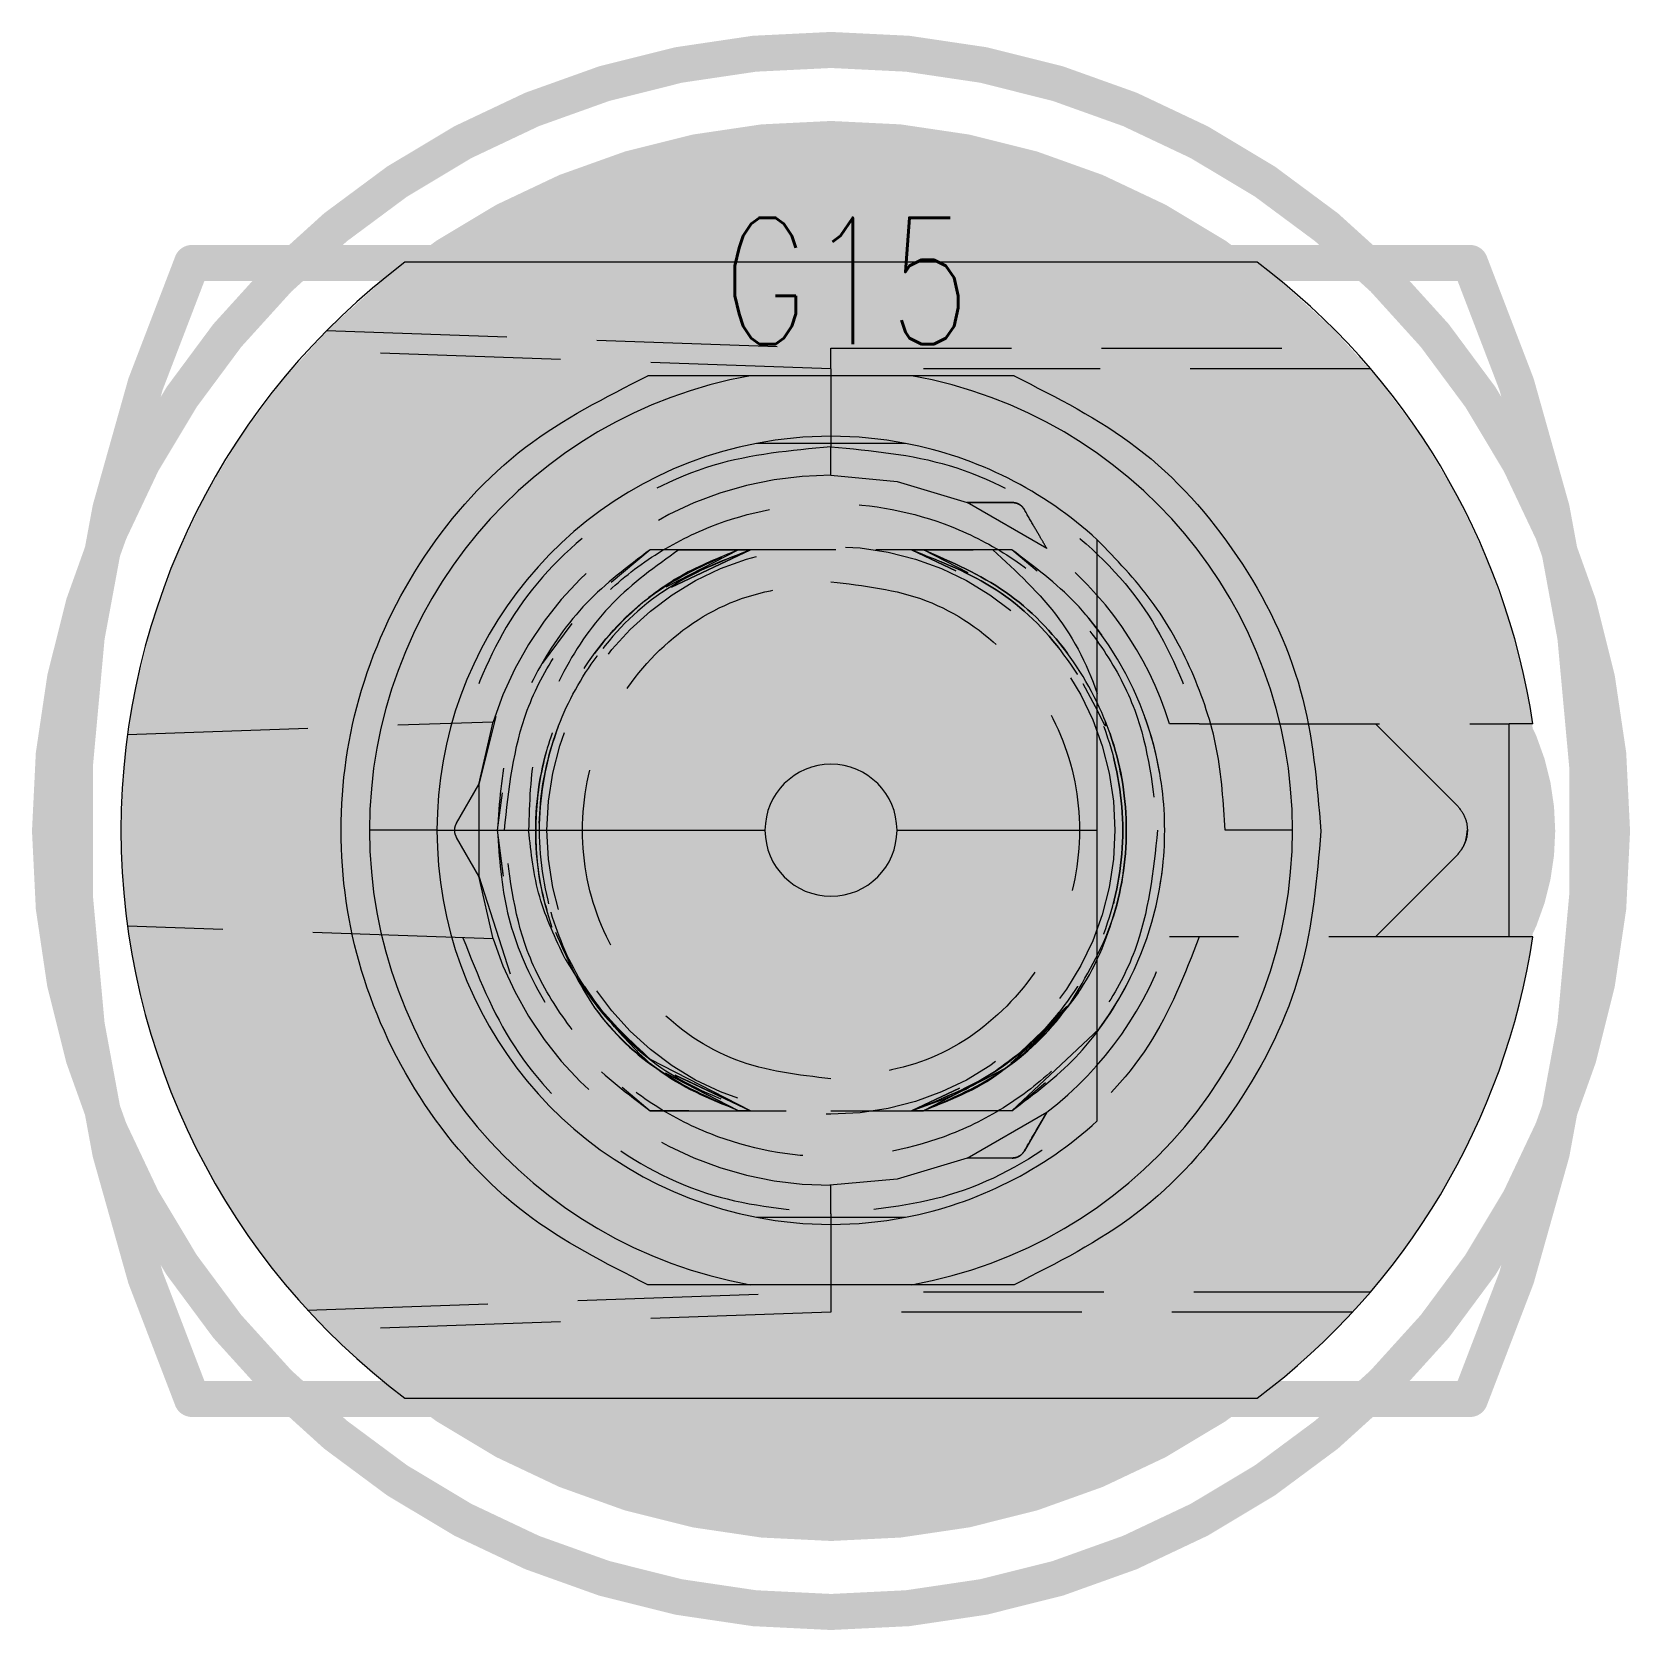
# Model space of a CAD drawing. Header units: millimetres. Extents: x 5 to 1395, y 5 to 415.
# Drawn here: x 1331.12 to 1342.37, y 230.17 to 241.43 of the extents above; entities that cross this region are included whole.
import ezdxf

# ---------------------------------------------------------------- set-up
doc = ezdxf.new("R2010")
doc.units = ezdxf.units.MM
doc.linetypes.add('HIDDEN', pattern=[1.905, 1.27, -0.635])
for name, color, linetype in [('DRIL_PLTE_THRU_01', 16, 'Continuous'), ('DRIL_PLTE_THRU_02', 146, 'Continuous'), ('DRIL_PLTE_THRU_03', 56, 'Continuous'), ('DRIL_PLTE_THRU_04', 216, 'Continuous'), ('DRIL_PLTE_THRU_05', 34, 'Continuous'), ('DRIL_PLTE_THRU_06', 96, 'Continuous'), ('DRIL_PLTE_THRU_07', 171, 'Continuous'), ('DRIL_PLTE_THRU_08', 176, 'Continuous'), ('DRIL_SYMBOL', 2, 'Continuous'), ('PADS_BOT', 5, 'Continuous'), ('PADS_INNER', 1, 'Continuous'), ('PADS_TOP', 1, 'Continuous'), ('PART_NAME_01', 1, 'Continuous'), ('PART_TOP_2DLINE_26', 5, 'Continuous'), ('PART_TOP_2DLINE_27', 5, 'Continuous')]:
    doc.layers.add(name, color=color, linetype=linetype)
doc.styles.add('W0$127', font='simplex', dxfattribs={"width": 0.75})

# ---------------------------------------------------------------- blocks, each defined once
blk = doc.blocks.new('SMOOTH_0$254')
at = {"const_width": 0.127}
blk.add_lwpolyline([(-0.0635, 0, 1), (0.0635, 0, 1)], format="xyb", close=True, dxfattribs=at)
blk = doc.blocks.new('PART_BODY_TOP_1')
at = {"layer": 'PART_TOP_2DLINE_26', "const_width": 0.254}
blk.add_lwpolyline([(5.5, 0, 1), (-5.5, 0, 1)], format="xyb", close=True, dxfattribs=at)
at = {"layer": 'PART_TOP_2DLINE_27', "const_width": 0.254}
blk.add_lwpolyline([(-4.5, 4), (4.5, 4, -0.208911), (4.5, -4), (-4.5, -4, -0.208911)], format="xyb", close=True, dxfattribs=at)
at = {"layer": 'PART_TOP_2DLINE_27'}
for p in [(-4.5, 4), (4.5, 4), (-4.5, -4), (4.5, -4)]:
    blk.add_blockref('SMOOTH_0$254', p, dxfattribs=at)
blk = doc.blocks.new('DRIL_SYMBOL_5$15')
at = {"layer": 'DRIL_SYMBOL', "const_width": 0.0508}
for points in [[(0, -0.254), (0, 0.254)], [(-0.254, 0), (0.254, 0)]]:
    blk.add_lwpolyline(points, dxfattribs=at)
blk = doc.blocks.new('DRIL_HOLE_5$15')
at = {"const_width": 2.575}
blk.add_lwpolyline([(-1.2875, 0, 1), (1.2875, 0, 1)], format="xyb", close=True, dxfattribs=at)
blk.add_blockref('DRIL_SYMBOL_5$15', (0, 0))
blk = doc.blocks.new('PAD_0')
at = {"const_width": 5}
blk.add_lwpolyline([(0, -2.5, 1), (0, 2.5, 1)], format="xyb", close=True, dxfattribs=at)
blk = doc.blocks.new('STK_TOP_181')
at = {"layer": 'DRIL_PLTE_THRU_01'}
blk.add_blockref('DRIL_HOLE_5$15', (0, 0), dxfattribs=at)
at = {"layer": 'DRIL_PLTE_THRU_02'}
blk.add_blockref('DRIL_HOLE_5$15', (0, 0), dxfattribs=at)
at = {"layer": 'DRIL_PLTE_THRU_03'}
blk.add_blockref('DRIL_HOLE_5$15', (0, 0), dxfattribs=at)
at = {"layer": 'DRIL_PLTE_THRU_04'}
blk.add_blockref('DRIL_HOLE_5$15', (0, 0), dxfattribs=at)
at = {"layer": 'DRIL_PLTE_THRU_05'}
blk.add_blockref('DRIL_HOLE_5$15', (0, 0), dxfattribs=at)
at = {"layer": 'DRIL_PLTE_THRU_06'}
blk.add_blockref('DRIL_HOLE_5$15', (0, 0), dxfattribs=at)
at = {"layer": 'DRIL_PLTE_THRU_07'}
blk.add_blockref('DRIL_HOLE_5$15', (0, 0), dxfattribs=at)
at = {"layer": 'DRIL_PLTE_THRU_08'}
blk.add_blockref('DRIL_HOLE_5$15', (0, 0), dxfattribs=at)
at = {"layer": 'PADS_BOT'}
blk.add_blockref('PAD_0', (0, 0), dxfattribs=at)
at = {"layer": 'PADS_INNER'}
blk.add_blockref('PAD_0', (0, 0), dxfattribs=at)
at = {"layer": 'PADS_TOP'}
blk.add_blockref('PAD_0', (0, 0), dxfattribs=at)
blk = doc.blocks.new('DRIL_SYMBOL_2$55')
at = {"layer": 'DRIL_SYMBOL', "const_width": 0.0508}
for points in [[(0, -0.254), (0, 0.254)], [(-0.254, 0), (0.254, 0)]]:
    blk.add_lwpolyline(points, dxfattribs=at)
blk = doc.blocks.new('DRIL_HOLE_2$55')
at = {"const_width": 1.275}
blk.add_lwpolyline([(-0.6375, 0, 1), (0.6375, 0, 1)], format="xyb", close=True, dxfattribs=at)
blk.add_blockref('DRIL_SYMBOL_2$55', (0, 0))
blk = doc.blocks.new('PAD_1')
at = {"const_width": 1.75}
blk.add_lwpolyline([(0, -0.875, 1), (0, 0.875, 1)], format="xyb", close=True, dxfattribs=at)
blk = doc.blocks.new('STK_TOP_182')
at = {"layer": 'DRIL_PLTE_THRU_01'}
blk.add_blockref('DRIL_HOLE_2$55', (0, 0), dxfattribs=at)
at = {"layer": 'DRIL_PLTE_THRU_02'}
blk.add_blockref('DRIL_HOLE_2$55', (0, 0), dxfattribs=at)
at = {"layer": 'DRIL_PLTE_THRU_03'}
blk.add_blockref('DRIL_HOLE_2$55', (0, 0), dxfattribs=at)
at = {"layer": 'DRIL_PLTE_THRU_04'}
blk.add_blockref('DRIL_HOLE_2$55', (0, 0), dxfattribs=at)
at = {"layer": 'DRIL_PLTE_THRU_05'}
blk.add_blockref('DRIL_HOLE_2$55', (0, 0), dxfattribs=at)
at = {"layer": 'DRIL_PLTE_THRU_06'}
blk.add_blockref('DRIL_HOLE_2$55', (0, 0), dxfattribs=at)
at = {"layer": 'DRIL_PLTE_THRU_07'}
blk.add_blockref('DRIL_HOLE_2$55', (0, 0), dxfattribs=at)
at = {"layer": 'DRIL_PLTE_THRU_08'}
blk.add_blockref('DRIL_HOLE_2$55', (0, 0), dxfattribs=at)
at = {"layer": 'PADS_BOT'}
blk.add_blockref('PAD_1', (0, 0), dxfattribs=at)
at = {"layer": 'PADS_INNER'}
blk.add_blockref('PAD_1', (0, 0), dxfattribs=at)
at = {"layer": 'PADS_TOP'}
blk.add_blockref('PAD_1', (0, 0), dxfattribs=at)
blk = doc.blocks.new('SYM_TOP_3')
for name, p in [('PART_BODY_TOP_1', (0, 0)), ('STK_TOP_181', (0, 0)), ('STK_TOP_182', (3.35, 0))]:
    blk.add_blockref(name, p)
blk = doc.blocks.new('PART_TOP_4')
blk.add_blockref('SYM_TOP_3', (0, 0))
at = {"layer": 'PART_NAME_01', "style": 'W0$127', "width": 0.75}
blk.add_text('G15', height=0.889, dxfattribs=at).set_placement((-0.762, 3.429))
blk = doc.blocks.new('q')
blk.add_blockref('PART_TOP_4', (1336.745, 235.799))

msp = doc.modelspace()

# ---------------------------------------------------------------- linework, layer by layer
at = {"color": 7, "linetype": 'Continuous', "lineweight": 15}
for p, q in [((1339.7448, 239.8038), (1333.7448, 239.8038)), ((1341.6882, 236.5538), (1341.5198, 236.5538)), ((1341.5198, 235.0538), (1341.5198, 236.5538)), ((1333.9698, 235.8038), (1333.4948, 235.8038)), ((1333.9698, 235.8038), (1336.2801, 235.8038)), ((1337.2096, 235.8038), (1338.6198, 235.8038)), ((1339.9948, 235.8038), (1339.5198, 235.8038)), ((1341.6882, 235.0538), (1341.5198, 235.0538)), ((1333.7448, 231.8038), (1339.7448, 231.8038))]:
    msp.add_line(p, q, dxfattribs=at)
at = {"color": 7, "linetype": 'HIDDEN', "lineweight": 0}
for p, q in [((1333.1923, 239.3223), (1336.7448, 239.1982)), ((1336.7448, 239.0538), (1333.0591, 239.1825)), ((1336.7448, 239.0538), (1336.7448, 239.1981)), ((1336.7448, 239.1981), (1340.4161, 239.1981)), ((1336.7448, 239.0538), (1336.7448, 238.5038)), ((1340.5445, 239.0538), (1337.3951, 239.0538)), ((1336.7448, 238.3038), (1336.7448, 238.5038)), ((1337.7047, 238.1121), (1338.0198, 238.1121)), ((1338.264, 237.7893), (1337.7047, 238.1121)), ((1335.4713, 237.7788), (1335.1978, 237.5496)), ((1336.0939, 237.7788), (1335.4713, 237.7788)), ((1336.0939, 237.7788), (1335.5816, 237.5154)), ((1335.6223, 237.5163), (1336.1788, 237.7787)), ((1336.1788, 237.7787), (1335.6223, 237.5163)), ((1335.6223, 237.5163), (1336.1788, 237.7787)), ((1336.1788, 237.7787), (1335.6223, 237.5163)), ((1336.4296, 237.7788), (1335.6722, 237.7788)), ((1335.6722, 237.7788), (1336.0939, 237.7788)), ((1336.7783, 237.7788), (1336.4296, 237.7788)), ((1338.0183, 237.7788), (1337.06, 237.7788)), ((1337.3108, 237.7788), (1337.6237, 237.6312)), ((1337.6237, 237.6312), (1337.3108, 237.7788)), ((1337.7457, 237.7788), (1337.3957, 237.7788)), ((1337.3957, 237.7788), (1337.7457, 237.7788)), ((1337.7106, 237.6169), (1337.3957, 237.7788)), ((1338.1966, 237.6294), (1338.0183, 237.7788)), ((1334.9203, 237.2604), (1334.7097, 236.9788)), ((1331.7906, 236.4788), (1334.3647, 236.5687)), ((1334.3848, 236.6046), (1334.2657, 236.1266)), ((1334.2657, 236.1266), (1334.3647, 236.5687)), ((1339.3385, 236.5538), (1341.5198, 236.5538)), ((1340.5797, 236.5538), (1341.1529, 235.9806)), ((1334.1082, 235.8538), (1334.2657, 236.1266)), ((1334.2657, 236.1266), (1334.2657, 235.4809)), ((1334.428, 236.0687), (1334.3948, 235.8038)), ((1334.3948, 235.8038), (1334.4354, 235.4801)), ((1334.3948, 235.8038), (1334.4337, 235.4935)), ((1334.2657, 235.4809), (1334.1082, 235.7538)), ((1341.1529, 235.627), (1340.5797, 235.0538)), ((1334.3647, 235.0389), (1334.2657, 235.4809)), ((1334.2657, 235.4809), (1334.4859, 234.7928)), ((1334.3647, 235.0389), (1331.7906, 235.1288)), ((1341.5198, 235.0538), (1339.3385, 235.0538)), ((1338.634, 234.4061), (1338.0183, 233.8288)), ((1336.1788, 233.8288), (1335.4733, 234.19)), ((1335.5799, 234.0931), (1336.0939, 233.8288)), ((1336.0939, 233.8288), (1335.5799, 234.0931)), ((1337.9674, 234.1228), (1337.3957, 233.8288)), ((1337.9674, 234.1227), (1337.3957, 233.8288)), ((1335.2739, 233.9942), (1335.4713, 233.8288)), ((1336.1788, 233.8288), (1335.6467, 234.0797)), ((1335.6467, 234.0797), (1336.1788, 233.8288)), ((1336.1788, 233.8288), (1335.6467, 234.0797)), ((1335.6467, 234.0797), (1336.1788, 233.8288)), ((1335.6469, 234.0586), (1336.0939, 233.8288)), ((1336.0939, 233.8288), (1335.6469, 234.0586)), ((1336.1788, 233.8288), (1335.7089, 234.0503)), ((1335.709, 234.0503), (1336.1788, 233.8288)), ((1337.6498, 233.9886), (1337.3108, 233.8288)), ((1337.3108, 233.8288), (1337.6498, 233.9886)), ((1338.0183, 233.8288), (1338.2543, 234.0265)), ((1335.332, 233.9455), (1335.4713, 233.8288)), ((1337.3957, 233.8288), (1337.6368, 233.9527)), ((1335.7439, 233.8288), (1335.4713, 233.8288)), ((1335.4713, 233.8288), (1336.0939, 233.8288)), ((1336.1788, 233.8288), (1336.4296, 233.8288)), ((1336.7448, 233.8288), (1337.0129, 233.8288)), ((1336.8264, 233.8288), (1337.06, 233.8288)), ((1337.06, 233.8288), (1337.3108, 233.8288)), ((1338.0183, 233.8288), (1337.3957, 233.8288)), ((1337.7047, 233.4954), (1338.264, 233.8183)), ((1338.0183, 233.8288), (1337.7457, 233.8288)), ((1338.264, 233.8183), (1338.1064, 233.5454)), ((1336.7448, 233.1038), (1336.7448, 233.3038)), ((1336.2204, 233.0788), (1336.2204, 233.0788)), ((1336.7448, 233.1038), (1336.7448, 232.5538)), ((1333.0591, 232.4251), (1336.7448, 232.5538)), ((1336.7448, 232.5538), (1336.7448, 232.4094)), ((1337.3951, 232.5538), (1340.5445, 232.5538)), ((1336.7448, 232.4094), (1333.1923, 232.2853)), ((1340.4161, 232.4094), (1336.7448, 232.4094))]:
    msp.add_line(p, q, dxfattribs=at)
at = {"color": 7, "linetype": 'HIDDEN', "lineweight": 0, "flags": 128}
for points in [[(1336.7448, 238.3038), (1337.2104, 238.26), (1337.7047, 238.1121)], [(1335.4713, 237.7788), (1335.4713, 237.7788)], [(1335.4713, 237.7788), (1335.4713, 237.7788)], [(1335.4713, 237.7788), (1335.4713, 237.7788)], [(1335.4713, 237.7788), (1335.4713, 237.7788)], [(1335.4713, 237.7788), (1335.4713, 237.7788)], [(1335.4713, 237.7788), (1335.4713, 237.7788)], [(1335.4713, 237.7788), (1335.4713, 237.7788)], [(1336.4296, 237.7788), (1336.4296, 237.7788)], [(1337.06, 237.7788), (1337.06, 237.7788)], [(1338.0183, 237.7788), (1338.0183, 237.7788)], [(1338.0183, 237.7788), (1338.0183, 237.7788)], [(1338.0183, 237.7788), (1338.0183, 237.7788)], [(1338.0183, 237.7788), (1338.0183, 237.7788)], [(1338.0183, 237.7788), (1338.0183, 237.7788)], [(1338.0183, 237.7788), (1338.0183, 237.7788)], [(1338.0183, 237.7788), (1338.0183, 237.7788)], [(1338.0183, 237.7788), (1338.0183, 237.7788)], [(1335.7176, 237.583), (1335.7176, 237.583)], [(1334.9656, 236.831), (1334.9656, 236.831)], [(1338.674, 236.5799), (1338.6778, 236.5513), (1338.6779, 236.5423), (1338.6777, 236.541), (1338.6773, 236.5402), (1338.6771, 236.54), (1338.6771, 236.54), (1338.677, 236.54), (1338.677, 236.5399), (1338.677, 236.5399), (1338.677, 236.5399), (1338.677, 236.5399), (1338.6771, 236.5399), (1338.6773, 236.54), (1338.6774, 236.54), (1338.6774, 236.54), (1338.6774, 236.54), (1338.6774, 236.54), (1338.6774, 236.54), (1338.6773, 236.54), (1338.6771, 236.5399), (1338.6769, 236.5399), (1338.6768, 236.5398), (1338.6768, 236.5398), (1338.6767, 236.5398), (1338.6767, 236.5398), (1338.6767, 236.5398), (1338.6767, 236.5398), (1338.6764, 236.5398), (1338.676, 236.5399), (1338.6754, 236.5402), (1338.6727, 236.5432), (1338.6086, 236.6727), (1338.5214, 236.8357)], [(1335.4713, 233.8288), (1335.4713, 233.8288)], [(1336.1788, 233.8288), (1336.1788, 233.8288)], [(1336.1788, 233.8288), (1336.1788, 233.8288)], [(1336.1788, 233.8288), (1336.1788, 233.8288)], [(1336.1788, 233.8288), (1336.1788, 233.8288)], [(1336.1788, 233.8288), (1336.1788, 233.8288)], [(1336.1788, 233.8288), (1336.1788, 233.8288)], [(1336.1788, 233.8288), (1336.1788, 233.8288)], [(1336.1788, 233.8288), (1336.1788, 233.8288)], [(1337.3108, 233.8288), (1337.3108, 233.8288)], [(1337.3108, 233.8288), (1337.3108, 233.8288)], [(1337.3108, 233.8288), (1337.3108, 233.8288)], [(1337.3108, 233.8288), (1337.3108, 233.8288)], [(1337.3108, 233.8288), (1337.3108, 233.8288)], [(1338.0183, 233.8288), (1338.0183, 233.8288)], [(1337.7047, 233.4954), (1337.2104, 233.3475), (1336.7363, 233.3038)]]:
    msp.add_lwpolyline(points, dxfattribs=at)
at = {"color": 7, "linetype": 'HIDDEN', "lineweight": 0}
msp.add_circle((1336.7448, 235.8038), 2, dxfattribs=at)
at = {"color": 7, "linetype": 'Continuous', "lineweight": 15}
for radius, start, end in [(5, 126.8699, 233.1301), (5, 8.62693, 53.1301), (3.25, 100.06327, 180), (3.25, 0, 79.93673), (2.775, 100.89295, 180), (2.775, 79.10668, 100.89376), (2.775, 47.49336, 79.10705), (0.4648, 0, 180), (3.25, 180, 259.93673), (2.775, 180, 259.10705), (0.4648, 180, 0), (3.25, 280.06327, 0), (5, 306.8699, 351.37307), (2.775, 280.89324, 312.50663), (2.775, 259.10676, 280.89295)]:
    msp.add_arc((1336.7448, 235.8038), radius, start, end, dxfattribs=at)
at = {"color": 7, "linetype": 'HIDDEN', "lineweight": 0}
for radius, start, end in [(2.5, 90, 162.18431), (2.35, 323.50581, 57.18508), (2.5, 17.4576, 52.57976), (2.5, 197.81569, 270), (2.5, 307.42024, 342.5424)]:
    msp.add_arc((1336.7448, 235.8038), radius, start, end, dxfattribs=at)
at = {"color": 7, "linetype": 'Continuous', "lineweight": 15}
for points, knots in [([(1335.4554, 232.6038), (1335.1564, 232.7547), (1334.5447, 233.0635), (1333.8427, 233.8468), (1333.3942, 234.7864), (1333.2462, 235.8038), (1333.3941, 236.8211), (1333.8427, 237.7608), (1334.5447, 238.5441), (1335.1564, 238.8529), (1335.4554, 239.0038)], [0, 0, 0, 0, 0.1222038, 0.2499994, 0.3777969, 0.5000004, 0.6222039, 0.7500006, 0.8777962, 1, 1, 1, 1]), ([(1336.1769, 239.0038), (1336.1764, 239.0038), (1336.1752, 239.0038), (1336.1635, 239.0038), (1336.12, 239.0038), (1335.9236, 239.0038), (1335.6896, 239.0038), (1335.4934, 239.0038), (1335.4554, 239.0038)], [0, 0, 0, 0, 0.0169296, 0.0392919, 0.0816921, 0.2361885, 0.8521605, 1, 1, 1, 1]), ([(1337.3127, 239.0038), (1337.1368, 239.0038), (1336.7843, 239.0038), (1336.3912, 239.0038), (1336.1988, 239.0038), (1336.1769, 239.0038)], [0, 0, 0, 0, 0.4690895, 0.9396121, 1, 1, 1, 1]), ([(1338.0342, 239.0038), (1337.8997, 239.0038), (1337.7259, 239.0038), (1337.5316, 239.0038), (1337.451, 239.0038), (1337.397, 239.0038), (1337.3574, 239.0038), (1337.3312, 239.0038), (1337.3172, 239.0038), (1337.3131, 239.0038), (1337.3128, 239.0038), (1337.3127, 239.0038)], [0, 0, 0, 0, 0.5219357, 0.6747139, 0.7796339, 0.8517386, 0.9016652, 0.9545703, 0.9758841, 0.9930933, 1, 1, 1, 1]), ([(1338.0342, 239.0038), (1338.3339, 238.8526), (1338.9471, 238.5433), (1339.6451, 237.7583), (1340.1107, 236.8167), (1340.1672, 236.1323), (1340.1948, 235.7978)], [0, 0, 0, 0, 0.2443891, 0.4999988, 0.7556096, 1, 1, 1, 1]), ([(1337.2692, 238.5288), (1336.9791, 238.5288), (1336.626, 238.5288), (1336.2818, 238.5288), (1336.2204, 238.5288)], [0, 0, 0, 0, 0.8214986, 1, 1, 1, 1]), ([(1338.6198, 235.8038), (1338.6198, 235.9987), (1338.6198, 236.5031), (1338.6198, 237.1849), (1338.6198, 237.6339), (1338.6198, 237.8495)], [0, 0, 0, 0, 0.2465235, 0.6381385, 1, 1, 1, 1]), ([(1339.5198, 235.8038), (1339.5084, 235.9956), (1339.4855, 236.3791), (1339.3007, 236.9282), (1339.0208, 237.4355), (1338.7535, 237.7115), (1338.6198, 237.8495)], [0, 0, 0, 0, 0.249997, 0.4999985, 0.7499999, 1, 1, 1, 1]), ([(1340.1948, 235.7978), (1340.1662, 235.4643), (1340.1076, 234.782), (1339.6414, 233.8443), (1338.9445, 233.0627), (1338.3331, 232.7545), (1338.0342, 232.6038)], [0, 0, 0, 0, 0.2444249, 0.5000005, 0.7555762, 1, 1, 1, 1]), ([(1338.6198, 233.7581), (1338.6198, 234.1957), (1338.6198, 234.7986), (1338.6198, 235.5874), (1338.6198, 235.8038)], [0, 0, 0, 0, 0.7257556, 1, 1, 1, 1]), ([(1336.2204, 233.0788), (1336.5105, 233.0788), (1336.8636, 233.0788), (1337.2078, 233.0788), (1337.2692, 233.0788)], [0, 0, 0, 0, 0.8214867, 1, 1, 1, 1]), ([(1336.1769, 232.6038), (1336.1764, 232.6038), (1336.1752, 232.6038), (1336.1635, 232.6038), (1336.12, 232.6038), (1335.9236, 232.6038), (1335.6896, 232.6038), (1335.4934, 232.6038), (1335.4554, 232.6038)], [0, 0, 0, 0, 0.0169296, 0.0392919, 0.0816921, 0.2361885, 0.8521605, 1, 1, 1, 1]), ([(1337.3127, 232.6038), (1337.1368, 232.6038), (1336.7843, 232.6038), (1336.3912, 232.6038), (1336.1988, 232.6038), (1336.1769, 232.6038)], [0, 0, 0, 0, 0.4690895, 0.9396121, 1, 1, 1, 1]), ([(1338.0342, 232.6038), (1337.8997, 232.6038), (1337.7259, 232.6038), (1337.5316, 232.6038), (1337.451, 232.6038), (1337.397, 232.6038), (1337.3574, 232.6038), (1337.3312, 232.6038), (1337.3172, 232.6038), (1337.3131, 232.6038), (1337.3128, 232.6038), (1337.3127, 232.6038)], [0, 0, 0, 0, 0.5219357, 0.6747139, 0.7796339, 0.8517386, 0.9016652, 0.9545703, 0.9758841, 0.9930933, 1, 1, 1, 1])]:
    msp.add_open_spline(points, degree=3, knots=knots, dxfattribs=at)
at = {"color": 7, "linetype": 'HIDDEN', "lineweight": 0}
for points, knots in [([(1336.7448, 238.5038), (1336.4628, 238.4781), (1335.8836, 238.4254), (1335.099, 237.9995), (1334.4701, 237.3659), (1334.257, 236.8247), (1334.1532, 236.5613)], [0, 0, 0, 0, 0.2434208, 0.4999985, 0.7565762, 1, 1, 1, 1]), ([(1336.7448, 238.5038), (1337.0274, 238.478), (1337.6079, 238.425), (1338.3939, 237.9973), (1339.0232, 237.361), (1339.2353, 236.8181), (1339.3385, 236.5538)], [0, 0, 0, 0, 0.243393, 0.5000001, 0.7566083, 1, 1, 1, 1]), ([(1334.4448, 235.8038), (1334.4757, 236.093), (1334.5234, 236.5395), (1334.8097, 237.0756), (1335.1069, 237.441), (1335.4729, 237.7403), (1336.0089, 238.0176), (1336.7448, 238.1596), (1337.4806, 238.0176), (1338.0166, 237.7404), (1338.3825, 237.4413), (1338.6798, 237.0758), (1338.9662, 236.5396), (1339.0139, 236.093), (1339.0448, 235.8038)], [0, 0, 0, 0, 0.1197214, 0.1848227, 0.25, 0.3151013, 0.3802777, 0.5000001, 0.6197226, 0.6848234, 0.75, 0.8151022, 0.8802786, 1, 1, 1, 1]), ([(1338.0198, 238.1121), (1337.9378, 238.1121), (1337.8294, 238.1121), (1337.733, 238.1121), (1337.7083, 238.1121), (1337.7059, 238.1121), (1337.7047, 238.1121)], [0, 0, 0, 0, 0.6386736, 0.8437249, 0.9249995, 1, 1, 1, 1]), ([(1338.0198, 238.1121), (1338.0285, 238.1115), (1338.0459, 238.1102), (1338.0703, 238.0996), (1338.0917, 238.0838), (1338.1015, 238.0694), (1338.1064, 238.0621)], [0, 0, 0, 0, 0.2508058, 0.4999346, 0.7491455, 1, 1, 1, 1]), ([(1338.1064, 238.0621), (1338.1023, 238.0687), (1338.0967, 238.0775), (1338.0833, 238.0897), (1338.0759, 238.095), (1338.0704, 238.0985), (1338.0645, 238.1017), (1338.056, 238.1056), (1338.0382, 238.1114), (1338.0276, 238.1118), (1338.0198, 238.1121)], [0, 0, 0, 0, 0.300182, 0.4066777, 0.4526294, 0.4958971, 0.5401464, 0.5867067, 0.6945766, 1, 1, 1, 1]), ([(1338.264, 237.7893), (1338.2634, 237.7903), (1338.2622, 237.7924), (1338.2498, 237.8138), (1338.2196, 237.866), (1338.1694, 237.9531), (1338.1285, 238.0239), (1338.1064, 238.0621)], [0, 0, 0, 0, 0.0741139, 0.1549267, 0.3599193, 0.6537325, 1, 1, 1, 1]), ([(1335.4713, 237.7788), (1335.3145, 237.661), (1335.0011, 237.4253), (1334.6626, 236.9387), (1334.437, 236.3905), (1334.4089, 235.9994), (1334.3948, 235.8038)], [0, 0, 0, 0, 0.2499994, 0.5000001, 0.7500014, 1, 1, 1, 1]), ([(1335.4713, 237.7788), (1335.3145, 237.661), (1335.0011, 237.4253), (1334.6626, 236.9387), (1334.437, 236.3905), (1334.4089, 235.9994), (1334.3948, 235.8038)], [0, 0, 0, 0, 0.2499994, 0.5000001, 0.7500014, 1, 1, 1, 1]), ([(1335.6722, 237.7788), (1335.5093, 237.6616), (1335.1856, 237.4288), (1334.8448, 236.9358), (1334.631, 236.3843), (1334.6208, 235.9964), (1334.6157, 235.8038)], [0, 0, 0, 0, 0.2550558, 0.506743, 0.7550564, 1, 1, 1, 1]), ([(1336.0939, 237.7788), (1335.9566, 237.724), (1335.6821, 237.6143), (1335.3262, 237.3443), (1335.0321, 237.0112), (1334.816, 236.622), (1334.6864, 236.1961), (1334.6512, 235.7531), (1334.7044, 235.3096), (1334.8164, 235.036), (1334.8724, 234.8992)], [0, 0, 0, 0, 0.1250021, 0.2500004, 0.3750025, 0.5000026, 0.6250022, 0.7500016, 0.875002, 1, 1, 1, 1]), ([(1336.0939, 233.8288), (1335.894, 233.9155), (1335.4941, 234.0889), (1335.0329, 234.5673), (1334.7336, 235.1521), (1334.6312, 235.8038), (1334.7336, 236.4554), (1335.0329, 237.0403), (1335.4941, 237.5186), (1335.894, 237.6921), (1336.0939, 237.7788)], [0, 0, 0, 0, 0.1249999, 0.2500002, 0.3750001, 0.4999994, 0.6250005, 0.7500005, 0.8750008, 1, 1, 1, 1]), ([(1335.4733, 234.19), (1335.335, 234.3181), (1335.0583, 234.5742), (1334.795, 235.0827), (1334.6707, 235.6366), (1334.7035, 236.2051), (1334.8884, 236.7437), (1335.2131, 237.2093), (1335.6493, 237.5803), (1336.0023, 237.7126), (1336.1788, 237.7788)], [0, 0, 0, 0, 0.125, 0.2500004, 0.3749997, 0.5000008, 0.6250005, 0.7500025, 0.8750021, 1, 1, 1, 1]), ([(1336.1788, 237.7788), (1335.972, 237.6979), (1335.5583, 237.536), (1335.0761, 237.0595), (1334.7622, 236.4678), (1334.6544, 235.8038), (1334.7621, 235.1398), (1335.0761, 234.548), (1335.5583, 234.0715), (1335.972, 233.9097), (1336.1788, 233.8288)], [0, 0, 0, 0, 0.1249995, 0.2499992, 0.3749991, 0.4999989, 0.6249992, 0.7500005, 0.8750012, 1, 1, 1, 1]), ([(1336.1788, 237.7788), (1336.1785, 237.7788), (1336.1777, 237.7788), (1336.1708, 237.7788), (1336.1442, 237.7788), (1336.1157, 237.7788), (1336.0939, 237.7788)], [0, 0, 0, 0, 0.0688566, 0.1453976, 0.3448513, 1, 1, 1, 1]), ([(1336.1788, 237.7788), (1336.1784, 237.7788), (1336.1777, 237.7788), (1336.1708, 237.7788), (1336.1442, 237.7788), (1336.1157, 237.7788), (1336.0939, 237.7788)], [0, 0, 0, 0, 0.0689285, 0.1455767, 0.345186, 1, 1, 1, 1]), ([(1336.0939, 237.7788), (1336.1155, 237.7788), (1336.1436, 237.7788), (1336.1708, 237.7788), (1336.1777, 237.7788), (1336.1785, 237.7788), (1336.1788, 237.7788)], [0, 0, 0, 0, 0.6595402, 0.8553881, 0.9305692, 1, 1, 1, 1]), ([(1337.3108, 237.7788), (1337.3112, 237.7788), (1337.3119, 237.7788), (1337.3188, 237.7788), (1337.3454, 237.7788), (1337.3739, 237.7788), (1337.3957, 237.7788)], [0, 0, 0, 0, 0.0689218, 0.1454857, 0.3449639, 1, 1, 1, 1]), ([(1337.3957, 237.7788), (1337.3741, 237.7788), (1337.346, 237.7788), (1337.3188, 237.7788), (1337.3119, 237.7788), (1337.3112, 237.7788), (1337.3108, 237.7788)], [0, 0, 0, 0, 0.6593544, 0.8552374, 0.9305187, 1, 1, 1, 1]), ([(1337.3108, 237.7788), (1337.3112, 237.7788), (1337.3119, 237.7788), (1337.3187, 237.7788), (1337.3454, 237.7788), (1337.3739, 237.7788), (1337.3957, 237.7788)], [0, 0, 0, 0, 0.06881846, 0.14527272, 0.34469453, 1, 1, 1, 1]), ([(1337.3957, 237.7788), (1337.3741, 237.7788), (1337.346, 237.7788), (1337.3187, 237.7788), (1337.3119, 237.7788), (1337.3112, 237.7788), (1337.3108, 237.7788)], [0, 0, 0, 0, 0.65954428, 0.85541081, 0.93053131, 1, 1, 1, 1]), ([(1337.3108, 237.7788), (1337.5176, 237.6979), (1337.9314, 237.536), (1338.4135, 237.0595), (1338.7274, 236.4678), (1338.8352, 235.8038), (1338.7275, 235.1398), (1338.4135, 234.548), (1337.9314, 234.0715), (1337.5177, 233.9097), (1337.3108, 233.8288)], [0, 0, 0, 0, 0.1249993, 0.2500007, 0.3749992, 0.4999993, 0.6250002, 0.7500001, 0.8749995, 1, 1, 1, 1]), ([(1337.3108, 233.8288), (1337.5177, 233.9097), (1337.9314, 234.0715), (1338.4135, 234.548), (1338.7275, 235.1398), (1338.8352, 235.8038), (1338.7274, 236.4678), (1338.4135, 237.0595), (1337.9314, 237.536), (1337.5176, 237.6979), (1337.3108, 237.7788)], [0, 0, 0, 0, 0.1250005, 0.2499999, 0.3749998, 0.5000007, 0.6250008, 0.7499993, 0.8750007, 1, 1, 1, 1]), ([(1337.3108, 237.7787), (1337.5176, 237.6978), (1337.9313, 237.536), (1338.4135, 237.0595), (1338.7274, 236.4678), (1338.8352, 235.8038), (1338.7274, 235.1398), (1338.4135, 234.548), (1337.9313, 234.0716), (1337.5176, 233.9097), (1337.3108, 233.8288)], [0, 0, 0, 0, 0.1249997, 0.2500004, 0.3749999, 0.499999, 0.6249995, 0.749999, 0.8749997, 1, 1, 1, 1]), ([(1337.3108, 233.8288), (1337.5176, 233.9097), (1337.9313, 234.0716), (1338.4135, 234.548), (1338.7274, 235.1398), (1338.8352, 235.8038), (1338.7274, 236.4678), (1338.4135, 237.0595), (1337.9313, 237.536), (1337.5176, 237.6978), (1337.3108, 237.7787)], [0, 0, 0, 0, 0.1250003, 0.250001, 0.3750005, 0.500001, 0.6250001, 0.7499996, 0.8750003, 1, 1, 1, 1]), ([(1337.3108, 237.7787), (1337.5176, 237.6978), (1337.9313, 237.536), (1338.4135, 237.0595), (1338.7274, 236.4678), (1338.8352, 235.8038), (1338.7274, 235.1398), (1338.4135, 234.548), (1337.9313, 234.0716), (1337.5176, 233.9097), (1337.3108, 233.8288)], [0, 0, 0, 0, 0.1249997, 0.2500006, 0.3750002, 0.4999993, 0.6249998, 0.7499994, 0.8750003, 1, 1, 1, 1]), ([(1337.3108, 233.8288), (1337.5176, 233.9097), (1337.9313, 234.0716), (1338.4135, 234.548), (1338.7274, 235.1398), (1338.8352, 235.8038), (1338.7274, 236.4678), (1338.4135, 237.0595), (1337.9313, 237.536), (1337.5176, 237.6978), (1337.3108, 237.7787)], [0, 0, 0, 0, 0.1249997, 0.2500006, 0.3750002, 0.5000007, 0.6249998, 0.7499994, 0.8750003, 1, 1, 1, 1]), ([(1338.1202, 234.2738), (1338.2295, 234.3725), (1338.5003, 234.6169), (1338.7525, 235.1563), (1338.8594, 235.8027), (1338.7558, 236.4557), (1338.4568, 237.0402), (1337.9955, 237.5186), (1337.5956, 237.6921), (1337.3957, 237.7788)], [0, 0, 0, 0, 0.1013757, 0.2511467, 0.4009181, 0.5506879, 0.7004573, 0.8502284, 1, 1, 1, 1]), ([(1337.3957, 237.7788), (1337.5956, 237.6921), (1337.9955, 237.5187), (1338.4568, 237.0402), (1338.7557, 236.4558), (1338.8597, 235.8024), (1338.7513, 235.1572), (1338.5179, 234.6443), (1338.2733, 234.4202), (1338.1889, 234.3429)], [0, 0, 0, 0, 0.1532178, 0.3064354, 0.4596557, 0.6128733, 0.7660925, 0.9193113, 1, 1, 1, 1]), ([(1337.3957, 233.8288), (1337.5956, 233.9155), (1337.9955, 234.0889), (1338.4567, 234.5673), (1338.756, 235.1521), (1338.8584, 235.8038), (1338.756, 236.4554), (1338.4567, 237.0403), (1337.9955, 237.5186), (1337.5956, 237.692), (1337.3957, 237.7788)], [0, 0, 0, 0, 0.1249989, 0.2499995, 0.3749997, 0.4999993, 0.6250003, 0.7500005, 0.8750011, 1, 1, 1, 1]), ([(1337.3957, 237.7788), (1337.5956, 237.692), (1337.9955, 237.5186), (1338.4567, 237.0402), (1338.7557, 236.4557), (1338.8593, 235.8027), (1338.7526, 235.1562), (1338.4977, 234.6129), (1338.2232, 234.3656), (1338.1103, 234.2639)], [0, 0, 0, 0, 0.1492861, 0.2985742, 0.447862, 0.5971489, 0.7464375, 0.8957252, 1, 1, 1, 1]), ([(1338.4297, 234.585), (1338.5409, 234.7725), (1338.7632, 235.1474), (1338.8565, 235.8051), (1338.7565, 236.4551), (1338.4565, 237.0404), (1337.9955, 237.5186), (1337.5956, 237.692), (1337.3957, 237.7788)], [0, 0, 0, 0, 0.1666669, 0.3333329, 0.5000007, 0.6666676, 0.8333349, 1, 1, 1, 1]), ([(1337.3957, 237.7788), (1337.5956, 237.692), (1337.9955, 237.5186), (1338.4567, 237.0402), (1338.7558, 236.4556), (1338.859, 235.803), (1338.7539, 235.1551), (1338.4724, 234.5728), (1338.1597, 234.2958), (1338.0102, 234.1633)], [0, 0, 0, 0, 0.1445621, 0.2891261, 0.4336898, 0.5782527, 0.7228172, 0.8673809, 1, 1, 1, 1]), ([(1337.8838, 237.7788), (1338.0506, 237.6261), (1338.3844, 237.3205), (1338.5985, 236.8682), (1338.6647, 236.6155), (1338.6741, 236.5799)], [0, 0, 0, 0, 0.4618329, 0.9241461, 1, 1, 1, 1]), ([(1338.0183, 233.8288), (1338.1749, 233.9466), (1338.4881, 234.1822), (1338.8288, 234.6689), (1339.0461, 235.2171), (1339.1192, 235.8038), (1339.0461, 236.3905), (1338.8288, 236.9387), (1338.4881, 237.4253), (1338.1749, 237.661), (1338.0183, 237.7788)], [0, 0, 0, 0, 0.1249986, 0.2500002, 0.3749994, 0.5000002, 0.6249994, 0.75, 0.8750004, 1, 1, 1, 1]), ([(1336.7448, 234.0538), (1336.5158, 234.0801), (1336.0577, 234.1327), (1335.4752, 234.5374), (1335.0859, 235.1158), (1334.9492, 235.8038), (1335.0859, 236.4917), (1335.4752, 237.0702), (1336.0577, 237.4749), (1336.5158, 237.5275), (1336.7448, 237.5538)], [0, 0, 0, 0, 0.1250011, 0.2500001, 0.3750003, 0.5000002, 0.6250002, 0.7500004, 0.8749987, 1, 1, 1, 1]), ([(1336.7448, 237.5538), (1336.9739, 237.5275), (1337.4319, 237.4749), (1338.0145, 237.0702), (1338.4037, 236.4917), (1338.5404, 235.8038), (1338.4037, 235.1158), (1338.0145, 234.5374), (1337.4319, 234.1327), (1336.9739, 234.0801), (1336.7448, 234.0538)], [0, 0, 0, 0, 0.1250015, 0.2499999, 0.3750002, 0.4999998, 0.6249993, 0.7499996, 0.8749988, 1, 1, 1, 1]), ([(1339.3385, 236.5538), (1339.3107, 236.5538), (1339.2555, 236.5538), (1339.1873, 236.5538), (1339.1383, 236.5538), (1339.1325, 236.5538), (1339.1296, 236.5538)], [0, 0, 0, 0, 0.258626, 0.5136056, 0.7560796, 1, 1, 1, 1]), ([(1341.1529, 235.9806), (1341.1734, 235.9547), (1341.2144, 235.9031), (1341.232, 235.8038), (1341.2144, 235.7045), (1341.1734, 235.6528), (1341.1529, 235.627)], [0, 0, 0, 0, 0.249991, 0.4999906, 0.750009, 1, 1, 1, 1]), ([(1334.1082, 235.7538), (1334.1044, 235.7617), (1334.0968, 235.7775), (1334.0938, 235.8038), (1334.0968, 235.8301), (1334.1044, 235.8459), (1334.1082, 235.8538)], [0, 0, 0, 0, 0.2500047, 0.5000024, 0.7499294, 1, 1, 1, 1]), ([(1334.3948, 235.8038), (1334.4089, 235.6082), (1334.437, 235.2171), (1334.6626, 234.6689), (1335.0011, 234.1822), (1335.3145, 233.9466), (1335.4713, 233.8288)], [0, 0, 0, 0, 0.2500015, 0.4999997, 0.7500029, 1, 1, 1, 1]), ([(1334.3948, 235.8038), (1334.4089, 235.6082), (1334.437, 235.2171), (1334.6626, 234.6689), (1335.0011, 234.1822), (1335.3145, 233.9466), (1335.4713, 233.8288)], [0, 0, 0, 0, 0.2500015, 0.4999997, 0.7500029, 1, 1, 1, 1]), ([(1339.0448, 235.8038), (1339.0139, 235.5146), (1338.9662, 235.0681), (1338.6799, 234.5319), (1338.3827, 234.1665), (1338.0167, 233.8673), (1337.4807, 233.59), (1336.7448, 233.448), (1336.0091, 233.5899), (1335.4731, 233.8672), (1335.1071, 234.1663), (1334.8098, 234.5318), (1334.5234, 235.0679), (1334.4757, 235.5146), (1334.4448, 235.8038)], [0, 0, 0, 0, 0.11972122, 0.1848233, 0.25000042, 0.31510165, 0.38027791, 0.50000015, 0.61972238, 0.6848231, 0.74999957, 0.8151016, 0.88027878, 1, 1, 1, 1]), ([(1334.8724, 234.8992), (1334.8043, 235.0418), (1334.6674, 235.3287), (1334.633, 235.6448), (1334.6157, 235.8038)], [0, 0, 0, 0, 0.4970644, 1, 1, 1, 1]), ([(1341.1529, 235.627), (1341.1739, 235.6528), (1341.2159, 235.7045), (1341.2227, 235.7707), (1341.2261, 235.8038)], [0, 0, 0, 0, 0.4999727, 1, 1, 1, 1]), ([(1334.1532, 235.0463), (1334.257, 234.7828), (1334.4701, 234.2417), (1335.099, 233.6081), (1335.8836, 233.1822), (1336.4628, 233.1295), (1336.7448, 233.1038)], [0, 0, 0, 0, 0.2434222, 0.5000018, 0.7565788, 1, 1, 1, 1]), ([(1334.8053, 235.0867), (1334.8805, 234.9139), (1335.0424, 234.5419), (1335.497, 234.0901), (1335.8949, 233.9159), (1336.0939, 233.8288)], [0, 0, 0, 0, 0.3025438, 0.6512674, 1, 1, 1, 1]), ([(1339.3385, 235.0538), (1339.2353, 234.7895), (1339.0232, 234.2465), (1338.3939, 233.6103), (1337.6079, 233.1825), (1337.0274, 233.1296), (1336.7448, 233.1038)], [0, 0, 0, 0, 0.2433917, 0.5000001, 0.7566073, 1, 1, 1, 1]), ([(1339.3385, 235.0538), (1339.3108, 235.0538), (1339.2557, 235.0538), (1339.1875, 235.0538), (1339.1383, 235.0538), (1339.1325, 235.0538), (1339.1296, 235.0538)], [0, 0, 0, 0, 0.2580869, 0.5125778, 0.7555837, 1, 1, 1, 1]), ([(1334.8724, 234.8992), (1334.9549, 234.7651), (1335.1192, 234.4982), (1335.3557, 234.2924), (1335.4733, 234.19)], [0, 0, 0, 0, 0.5024662, 1, 1, 1, 1]), ([(1338.4166, 234.567), (1338.275, 234.4044), (1337.992, 234.0792), (1337.5945, 233.9122), (1337.3957, 233.8288)], [0, 0, 0, 0, 0.500001, 1, 1, 1, 1]), ([(1338.0795, 234.2419), (1338.1716, 234.3285), (1338.2797, 234.4302), (1338.3839, 234.5437), (1338.4058, 234.5633), (1338.4128, 234.5671), (1338.4151, 234.5675), (1338.416, 234.5673), (1338.4164, 234.5671), (1338.4166, 234.567)], [0, 0, 0, 0, 0.8053604, 0.9459498, 0.982689, 0.9932406, 0.9969119, 0.9985081, 1, 1, 1, 1]), ([(1336.0939, 233.8288), (1335.8899, 233.9115), (1335.5453, 234.0512), (1335.3016, 234.3288), (1335.2022, 234.442)], [0, 0, 0, 0, 0.5921088, 1, 1, 1, 1]), ([(1338.1889, 234.3429), (1338.1198, 234.2662), (1337.9046, 234.0276), (1337.6015, 233.9092), (1337.3957, 233.8288)], [0, 0, 0, 0, 0.3212879, 1, 1, 1, 1]), ([(1337.3108, 233.8288), (1337.45, 233.877), (1337.7284, 233.9734), (1337.9625, 234.1524), (1338.0795, 234.2419)], [0, 0, 0, 0, 0.50000229, 1, 1, 1, 1]), ([(1337.3108, 233.8288), (1337.45, 233.877), (1337.7284, 233.9734), (1337.9625, 234.1524), (1338.0795, 234.2419)], [0, 0, 0, 0, 0.5000029, 1, 1, 1, 1]), ([(1336.1788, 233.8288), (1336.1784, 233.8288), (1336.1777, 233.8288), (1336.1708, 233.8288), (1336.1442, 233.8288), (1336.1157, 233.8288), (1336.0939, 233.8288)], [0, 0, 0, 0, 0.0688723, 0.1454036, 0.3449687, 1, 1, 1, 1]), ([(1336.0939, 233.8288), (1336.1155, 233.8288), (1336.1436, 233.8288), (1336.1708, 233.8288), (1336.1777, 233.8288), (1336.1785, 233.8288), (1336.1788, 233.8288)], [0, 0, 0, 0, 0.6593699, 0.8552706, 0.9304873, 1, 1, 1, 1]), ([(1336.1788, 233.8288), (1336.1784, 233.8288), (1336.1777, 233.8288), (1336.1708, 233.8288), (1336.1442, 233.8288), (1336.1157, 233.8288), (1336.0939, 233.8288)], [0, 0, 0, 0, 0.0689523, 0.1455941, 0.3451968, 1, 1, 1, 1]), ([(1337.3108, 233.8288), (1337.3112, 233.8288), (1337.3119, 233.8288), (1337.3188, 233.8288), (1337.3454, 233.8288), (1337.3739, 233.8288), (1337.3957, 233.8288)], [0, 0, 0, 0, 0.0689117, 0.1454695, 0.3449461, 1, 1, 1, 1]), ([(1337.3957, 233.8288), (1337.3741, 233.8288), (1337.346, 233.8288), (1337.3188, 233.8288), (1337.3119, 233.8288), (1337.3112, 233.8288), (1337.3108, 233.8288)], [0, 0, 0, 0, 0.6594299, 0.85531, 0.9305232, 1, 1, 1, 1]), ([(1338.1064, 233.5454), (1338.1474, 233.6165), (1338.2016, 233.7103), (1338.2498, 233.7939), (1338.2622, 233.8152), (1338.2634, 233.8173), (1338.264, 233.8183)], [0, 0, 0, 0, 0.63871129, 0.84375495, 0.92500609, 1, 1, 1, 1]), ([(1338.1064, 233.5454), (1338.1015, 233.5382), (1338.0917, 233.5238), (1338.0703, 233.5079), (1338.0459, 233.4974), (1338.0285, 233.4961), (1338.0198, 233.4954)], [0, 0, 0, 0, 0.2508545, 0.5000654, 0.7491942, 1, 1, 1, 1]), ([(1338.0198, 233.4954), (1338.0275, 233.4957), (1338.0379, 233.4961), (1338.0552, 233.5017), (1338.0635, 233.5054), (1338.0693, 233.5085), (1338.075, 233.5119), (1338.0826, 233.5173), (1338.0966, 233.5298), (1338.1022, 233.5388), (1338.1064, 233.5454)], [0, 0, 0, 0, 0.3001472, 0.4066777, 0.4526008, 0.495854, 0.5401245, 0.5867231, 0.6945074, 1, 1, 1, 1]), ([(1338.0198, 233.4954), (1337.9378, 233.4954), (1337.8294, 233.4954), (1337.7329, 233.4954), (1337.7083, 233.4954), (1337.7059, 233.4954), (1337.7047, 233.4954)], [0, 0, 0, 0, 0.6387113, 0.8437514, 0.9250031, 1, 1, 1, 1])]:
    msp.add_open_spline(points, degree=3, knots=knots, dxfattribs=at)

# ---------------------------------------------------------------- block references
msp.add_blockref('q', (0, 0))

doc.saveas('drawing.dxf')
